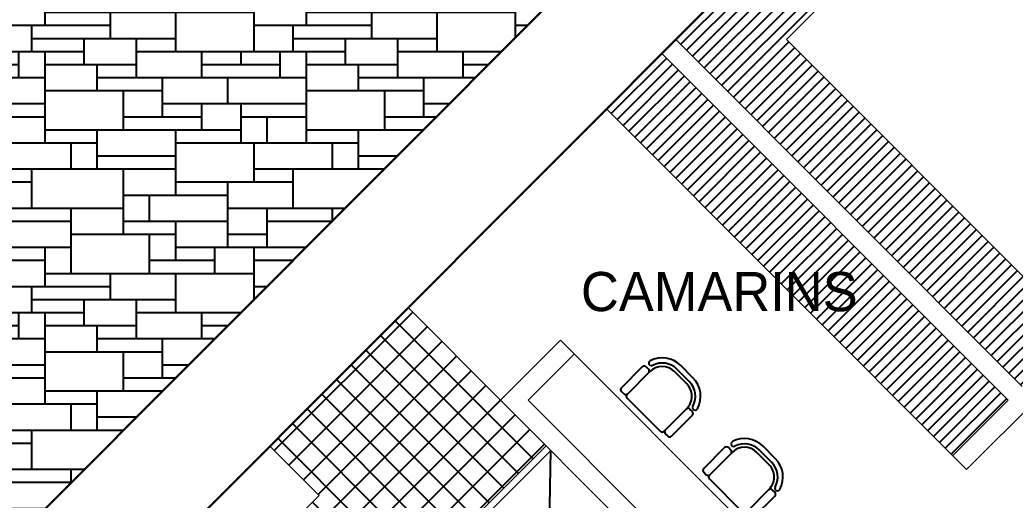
# Model space of a CAD drawing. Header units: millimetres. Extents: x 383 to 523, y 252 to 344.
# Drawn here: x 405.81 to 413.43, y 321.16 to 324.84 of the extents above; entities that cross this region are included whole.
import ezdxf

# ---------------------------------------------------------------- set-up
doc = ezdxf.new("R2010")
doc.units = ezdxf.units.MM
doc.header["$MEASUREMENT"] = 0
doc.layers.add('muebles', color=193, linetype='Continuous')
doc.layers.add('Terreno', color=41, linetype='Continuous')
doc.layers.add('muros', color=5, linetype='Continuous', lineweight=30)
doc.layers.add('plantas', color=76, linetype='Continuous', lineweight=15)
pattern_1 = [(45, (0, 0), (-0.04490128060534576, 0.04490128060534577), [])]
pattern_2 = [(0, (0, 0), (0, 2), [1.5, -0.5]), (0, (0, 0.1), (0, 2), [-0.6, 0.6, -0.3, 0.5]), (0, (0, 0.2), (0, 2), [-0.9, 1.1]), (0, (0, 0.3), (0, 2), [0.9, -1.1]), (0, (0, 0.4), (0, 2), [-0.4, 1.6]), (0, (0, 0.5), (0, 2), [0.7, -0.5, 0.6, -0.2]), (0, (0.7, 0.6), (0, 2), [1.6, -0.4]), (0, (-0.1, 0.7), (0, 2), [1.1, -0.9]), (0, (-0.4, 0.8), (0, 2), [0.9, -1.1]), (0, (0, 0.9), (0, 2), [1.6, -0.4]), (0, (0, 1), (0, 2), [-0.8, 0.5, -0.3, 0.4]), (0, (1, 1.1), (0, 2), [1.2, -0.8]), (0, (0.2, 1.2), (0, 2), [0.8, -0.4, 0.3, -0.5]), (0, (0.6, 1.3), (0, 2), [0.8, -0.3, 0.5, -0.4]), (0, (1.4, 1.4), (0, 2), [1.2, -0.8]), (0, (0.6, 1.5), (0, 2), [0.8, -1.2]), (0, (1, 1.6), (0, 2), [0.9, -1.1]), (0, (1, 1.7), (0, 2), [-0.6, 1.4]), (0, (0.4, 1.8), (0, 2), [0.6, -1.4]), (0, (1, 1.9), (0, 2), [1.4, -0.6]), (90, (0, 0.8), (-2, 1.224606353822377e-16), [0.3, -0.8, 0.7, -0.2]), (90, (0.2, 0.9), (-2, 1.224606353822377e-16), [0.5, -0.3, 0.2, -1]), (90, (0.3, 0.5), (-2, 1.224606353822377e-16), [0.2, -1.8]), (90, (0.4, 0.3), (-2, 1.224606353822377e-16), [0.2, -1.2, 0.3, -0.3]), (90, (0.5, 0.7), (-2, 1.224606353822377e-16), [0.2, -1.8]), (90, (0.6, 0), (-2, 1.224606353822377e-16), [0.3, -0.9, 0.5, -0.3]), (90, (0.7, 0.4), (-2, 1.224606353822377e-16), [0.3, -1.7]), (90, (0.8, 0.9), (-2, 1.224606353822377e-16), [0.3, -0.1, 0.2, -1.4]), (90, (0.9, 0.1), (-2, 1.224606353822377e-16), [0.3, -1.7]), (90, (1, 0.6), (-2, 1.224606353822377e-16), [0.3, -0.1, 0.3, -0.2, 0.5, -0.6]), (90, (1.2, 0.6), (-2, 1.224606353822377e-16), [-1.4, 0.2, -0.2, 0.2]), (90, (1.3, 0.9), (-2, 1.224606353822377e-16), [0.2, -1.8]), (90, (1.4, 0.2), (-2, 1.224606353822377e-16), [0.2, -0.7, 0.5, -0.6]), (90, (1.5, 0.5), (-2, 1.224606353822377e-16), [0.1, -1.3, 0.3, -0.3]), (90, (1.6, 0.6), (-2, 1.224606353822377e-16), [0.5, -0.5, 0.3, -0.7]), (90, (1.7, 1.1), (-2, 1.224606353822377e-16), [0.3, -0.5, 0.2, -1]), (90, (1.8, 0.4), (-2, 1.224606353822377e-16), [0.2, -1.8]), (90, (1.9, 0.6), (-2, 1.224606353822377e-16), [0.2, -0.6, 0.3, -0.9])]

# ---------------------------------------------------------------- blocks, each defined once
blk = doc.blocks.new('cher')
at = {"layer": 'muebles'}
for p, q in [((-0.2827122669004325, 0.3772214155719666), (-0.3770257725846022, 0.282973124217051)), ((-0.2544377794939123, 0.3489273638667783), (-0.3487512851780821, 0.2546790725118626)), ((-0.2355881212229178, 0.3300646627299102), (-0.3299016269070876, 0.2358163713749946)), ((0.1273330148230229, 0.155519462885195), (-0.04702632418377561, 0.3299994484009403)), ((-0.02393431869359119, 0.3729109343601067), (-0.04279701983040241, 0.354061276089169)), ((0.1645720461658584, 0.2125681925476783), (0.004349950862319929, 0.3729011522107157)), ((0.1456995628796562, 0.1654342647207159), (0.1645622640164675, 0.1842839229918809)), ((-0.1273232326736888, -0.1272351933291702), (0.1273232326736888, 0.1272351933291702)), ((-0.3475609061223395, 0.03656675481624916), (-0.3664236072592075, 0.01771709654531151)), ((-0.329966841236228, 0.04725457433573865), (-0.1556075022294863, -0.1272254111797793)), ((-0.3664333894085985, -0.01056717301048593), (-0.20621129410506, -0.1709001326735233)), ((-0.1779270245491489, -0.1709099148229143), (-0.1590643234123945, -0.1520602565519766))]:
    blk.add_line(p, q, dxfattribs=at)
for centre, radius, start, end in [((-0.1413398298678317, 0.2357511570456836), 0.20000000000001, 61.28943103469309, 134.9801841850652), ((-0.1413398298678317, 0.2357511570456836), 0.160000000000008, 61.33361385096931, 134.9801841850652), ((-0.05492459542540473, 0.3936511332935879), 0.02000011892966977, 241.1127005579428, 61.50543512670841), ((-0.1413398298678317, 0.2357511570456836), 0.13333333333334, 44.98018418506295, 134.9801841850652), ((-0.02865977612714232, 0.3399142502364612), 0.02000000000000099, 134.9801841850629, 224.9801841850629), ((-0.009797074990274268, 0.3587639085073988), 0.02000000000000099, 44.98018418506295, 134.9801841850629), ((-0.2356533355520583, 0.1415028656906543), 0.20000000000001, 134.9801841850629, 207.6477611322697), ((-0.2356533355520583, 0.1415028656906543), 0.160000000000008, 134.9801841850629, 207.347722773938), ((-0.2356533355520583, 0.1415028656906543), 0.13333333333334, 134.9801841850629, 224.9801841850629), ((0.1315623191763962, 0.1795812905734238), 0.02000000000000099, 224.9801841850629, 314.980184185063), ((0.1131859889704856, 0.1413822191818781), 0.02000000000000099, 314.980184185063, 44.98018418506295), ((0.1504250203132642, 0.1984309488443614), 0.02000000000000099, 314.980184185063, 44.98018418506295), ((-0.395293835344205, 0.05834824197086164), 0.02000548375147833, 206.1811537645476, 28.84766781224478), ((-0.3522863635559474, 0.003570070692603622), 0.02000000000000099, 134.9801841850629, 224.9801841850629), ((-0.3334236624190794, 0.02241972896365496), 0.02000000000000099, 44.98018418506295, 134.9801841850629), ((0.1082974957137708, -0.3630189575396798), 0.3333333333333499, 134.9801841850445, 134.9801841850445), ((-0.1732015671154841, -0.1379132306994961), 0.02000000000000099, 314.980184185063, 44.98018418506295), ((-0.1414604763767784, -0.1130881674766897), 0.02000000000000099, 224.9801841850629, 314.9801841850468), ((-0.1920642682523521, -0.1567628889704338), 0.02000000000000099, 224.9801841850629, 314.980184185063)]:
    blk.add_arc(centre, radius, start, end, dxfattribs=at)

msp = doc.modelspace()

# ---------------------------------------------------------------- hatches: boundary and pattern name
at = {"layer": 'muebles'}
h = msp.add_hatch(dxfattribs=at)
h.set_pattern_fill('CUTSTONE', color=256, scale=2, style=0, pattern_type=2)
h.set_pattern_definition(pattern_2)
h.paths.add_polyline_path([(414.2718469653965, 329.3929083922125), (402.2206329186667, 329.3929083922126), (402.2206329186666, 327.6030095846523), (396.2813704149565, 327.6030095846524), (396.2813704149565, 322.1783431295333), (407.0789783183735, 322.1783431295334)])
at = {"layer": 'muebles', "linetype": 'Continuous'}
h = msp.add_hatch(dxfattribs=at)
h.set_pattern_fill('LINE', color=256, scale=0.02, angle=45, style=0)
h.set_pattern_definition(pattern_1)
h.paths.add_polyline_path([(412.7887215556764, 325.8091141003727), (415.8423608487873, 325.8091141003727), (415.8423608487873, 326.4091141003727), (412.5396639606984, 326.4091141003727), (410.8282919073663, 324.692579853275), (413.4785270155651, 322.0353306916851), (413.9033513952936, 322.4590337084177), (411.6756229866511, 324.6926579736018)])
h.paths.add_polyline_path([(410.4970654257446, 321.9580384164047), (414.6233952549724, 321.9627660384835), (414.6253419228867, 320.2636890499779), (410.4990120936588, 320.2589614278992)], flags=9)
h = msp.add_hatch(dxfattribs=at)
h.set_pattern_fill('LINE', color=256, scale=0.02, angle=45, style=0)
h.set_pattern_definition(pattern_1)
h.paths.add_polyline_path([(410.722385315146, 324.5863538037229), (410.2987589462649, 324.1614496055141), (412.9474965409043, 321.5057019207695), (413.3723209206329, 321.9294049375021)])
at = {"layer": 'muebles'}
h = msp.add_hatch(dxfattribs=at)
h.set_pattern_fill('ANSI37', color=256, scale=0.05, style=0)
h.set_pattern_definition([(45, (0, 0), (-0.1122532015133644, 0.1122532015133644), []), (135, (0, 0), (-0.1122532015133644, -0.1122532015133644), [])])
h.paths.add_polyline_path([(409.4866394724016, 321.9311330608313), (408.7807644577742, 322.6388762285992), (407.7216985355713, 321.5766157330771), (408.0982972166989, 321.1990203542421), (406.4978353758843, 319.5929657382482), (407.1805881690096, 318.9122662115916), (408.0281241445344, 319.7591865480383), (408.8898365692254, 320.5944969888375), (408.8703625408157, 320.6140225567785), (409.8369437608547, 321.5799016648265)])
h = msp.add_hatch(dxfattribs=at)
h.set_pattern_fill('CUTSTONE', color=256, scale=2, style=0, pattern_type=2)
h.set_pattern_definition(pattern_2)
h.paths.add_polyline_path([(407.0789783183736, 322.1783431295334), (396.2813704149565, 322.1783431295334), (396.2813704149566, 311.8968338168918), (398.6352844481769, 311.8968338168918), (397.4425210733785, 312.5128184123809), (404.8752829836695, 319.9680005539238)])

# ---------------------------------------------------------------- linework, layer by layer
at = {"layer": 'muebles', "linetype": 'Continuous'}
msp.add_line((409.8617387363441, 320.9479665541151), (409.8724546806351, 321.5442967626343), dxfattribs=at)
at = {"layer": 'muros'}
for p, q in [((415.9075270276637, 331.0335223304322), (404.8752829836696, 319.9680005539238)), ((417.1507551852523, 331.0341142504141), (406.1197895073934, 319.969874696113))]:
    msp.add_line(p, q, dxfattribs=at)
at = {"layer": 'muros', "lineweight": 18}
for p, q in [((412.7887215556763, 325.8091141003727), (411.6756229866511, 324.6926579736018)), ((413.4785270155651, 322.0353306916851), (410.8282919073663, 324.6925798532751)), ((414.0092771494768, 322.3528276134855), (411.6756229866511, 324.6926579736018)), ((413.3723209206329, 321.929404937502), (410.7223853151461, 324.5863538037229)), ((413.0534222950874, 321.3994958258374), (410.2987589462649, 324.1614496055141)), ((409.4866394724016, 321.9311330608313), (408.7807644577742, 322.6388762285991)), ((409.4866394724016, 321.9311330608313), (409.9468658837743, 322.3901446622914)), ((413.1234802845453, 319.2051231043811), (409.9468658837743, 322.3901446622914)), ((413.0535916777268, 321.3996647613757), (414.0092771494769, 322.3528276134854)), ((409.6987713215169, 321.9308527200823), (410.0527916379574, 322.2839385673593)), ((412.5819593763327, 318.8276211519712), (409.4866394724016, 321.9311330608313)), ((412.7058819681756, 318.9157835211563), (409.6986704055024, 321.9309539031789)), ((412.9476659235437, 321.5058708563079), (413.3723209206329, 321.9294049375021)), ((408.0982972166989, 321.199020354242), (407.7187035084527, 321.579618686768)), ((409.8369437608547, 321.5799016648266), (408.8703625408157, 320.6140225567785)), ((409.8722523617921, 321.54449961693), (408.9410393402091, 320.6139630163398)), ((408.0982972166989, 321.199020354242), (406.4732664277537, 319.5683109345228))]:
    msp.add_line(p, q, dxfattribs=at)
for radius, start, end in [(26.54377084711212, 107.1088082394937, 169.7865170105677), (26.4, 107.2031248286081, 151.7316517668237)]:
    msp.add_arc((428.0311984041243, 297.2430714868483), radius, start, end, dxfattribs=at)

# ---------------------------------------------------------------- block references
at = {"layer": 'plantas', "linetype": 'Continuous', "rotation": 270}
for p in [(410.5830415133635, 321.8191516107458), (411.2132091380337, 321.2002892310916)]:
    msp.add_blockref('cher', p, dxfattribs=at)

# ---------------------------------------------------------------- texts
at = {"layer": 'Terreno', "linetype": 'Continuous'}
msp.add_text('CAMARINS', height=0.3, dxfattribs=at).set_placement((410.1030424039572, 322.6119693886399))

doc.saveas('drawing.dxf')
